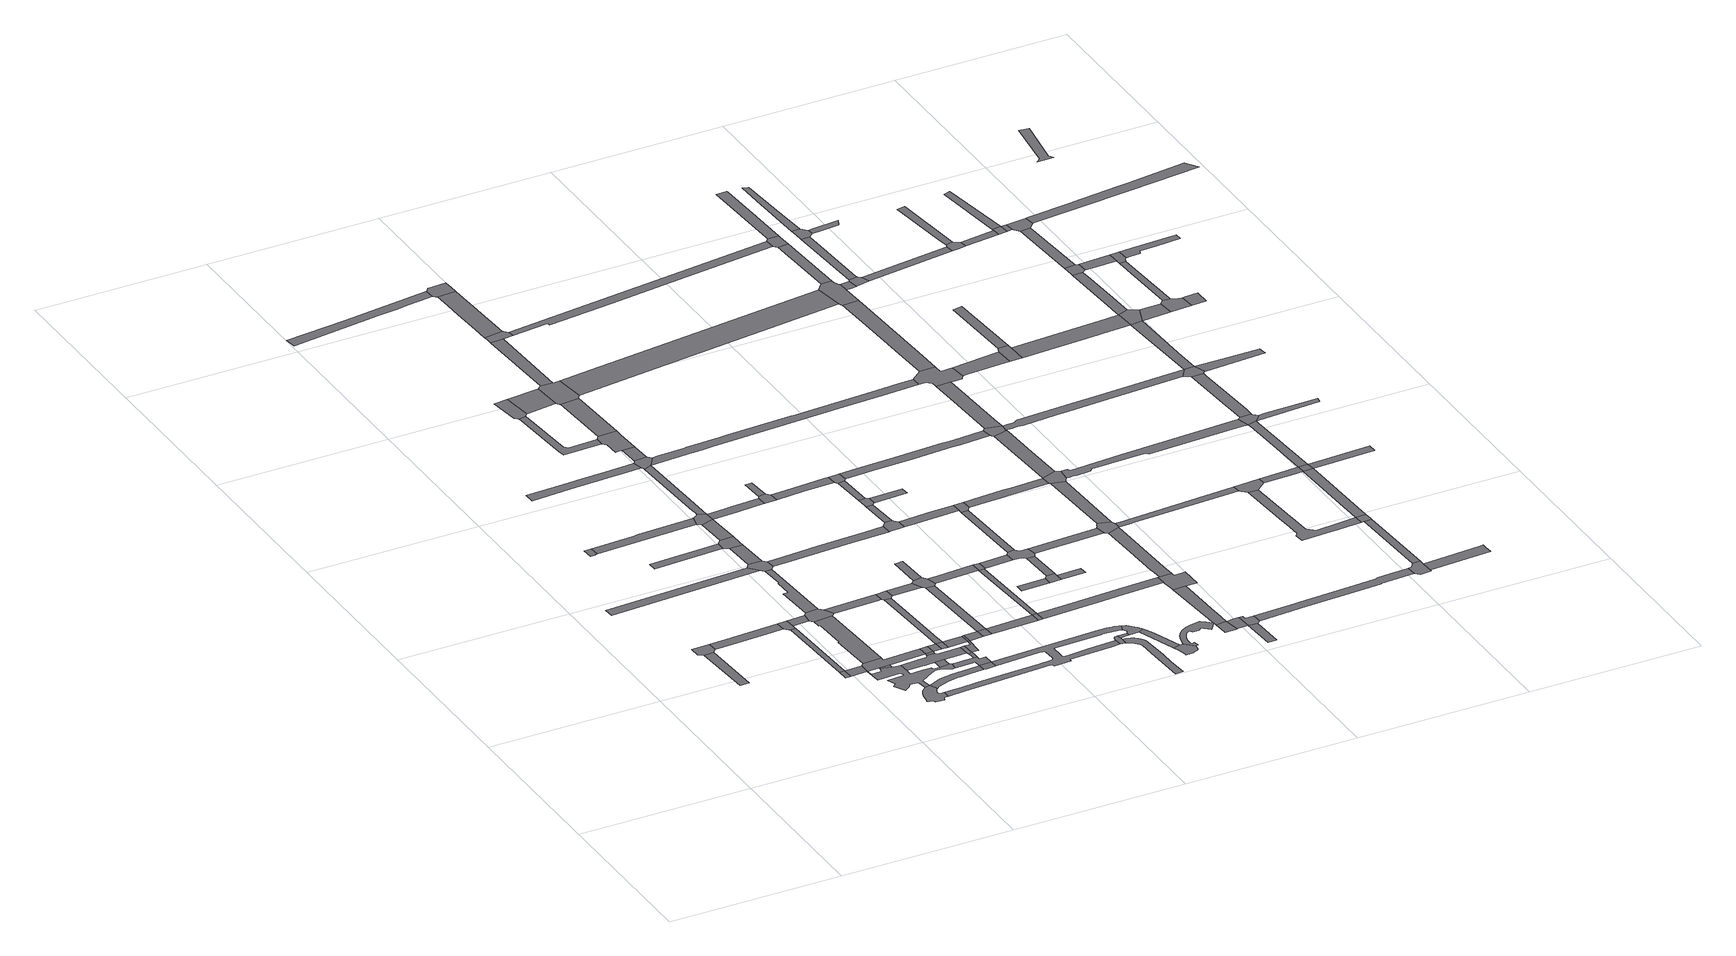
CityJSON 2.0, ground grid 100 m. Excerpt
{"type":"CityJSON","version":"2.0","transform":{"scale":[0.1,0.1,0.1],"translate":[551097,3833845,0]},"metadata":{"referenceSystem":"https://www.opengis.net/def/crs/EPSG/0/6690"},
"CityObjects":{
"road1":{"type":"Road","attributes":{"RoadStructureAttribute.sectionType":"1"},"geometry":[{"type":"MultiSurface","lod":"1","boundaries":[[[0,1,2,3]]]}]},
"road2":{"type":"Road","geometry":[{"type":"MultiSurface","lod":"1","boundaries":[[[4,5,6,3,2,7]]]}]},
"road3":{"type":"Road","attributes":{"RoadStructureAttribute.sectionType":"1"},"geometry":[{"type":"MultiSurface","lod":"1","boundaries":[[[8,9,10,4,7,11,12,13]]]}]},
"road4":{"type":"Road","geometry":[{"type":"MultiSurface","lod":"1","boundaries":[[[14,15,16,17,18,19]]]}]},
"road5":{"type":"Road","attributes":{"RoadStructureAttribute.sectionType":"1"},"geometry":[{"type":"MultiSurface","lod":"1","boundaries":[[[20,21,22,23]]]}]},
"road6":{"type":"Road","geometry":[{"type":"MultiSurface","lod":"1","boundaries":[[[24,25,26,27]]]}]},
"road7":{"type":"Road","attributes":{"RoadStructureAttribute.sectionType":"1"},"geometry":[{"type":"MultiSurface","lod":"1","boundaries":[[[28,24,27,29]]]}]},
"road8":{"type":"Road","attributes":{"RoadStructureAttribute.sectionType":"1"},"geometry":[{"type":"MultiSurface","lod":"1","boundaries":[[[30,31,25,24]]]}]},
"road9":{"type":"Road","geometry":[{"type":"MultiSurface","lod":"1","boundaries":[[[32,8,13,33,31,30,34,35]]]}]},
"road10":{"type":"Road","geometry":[{"type":"MultiSurface","lod":"1","boundaries":[[[36,37,38,39,40,41,42,43,44,45,46,47,48,49,50,51,52,53,54,55,56,57,58]]]}]},
"road11":{"type":"Road","geometry":[{"type":"MultiSurface","lod":"1","boundaries":[[[59,60,61,62]]]}]},
"road12":{"type":"Road","attributes":{"RoadStructureAttribute.sectionType":"1"},"geometry":[{"type":"MultiSurface","lod":"1","boundaries":[[[63,32,35,64,65]]]}]},
"road13":{"type":"Road","attributes":{"RoadStructureAttribute.sectionType":"1"},"geometry":[{"type":"MultiSurface","lod":"1","boundaries":[[[66,67,68,69,14,19,70,71]]]}]},
"road14":{"type":"Road","attributes":{"RoadStructureAttribute.sectionType":"1"},"geometry":[{"type":"MultiSurface","lod":"1","boundaries":[[[72,73,74,75,76,77,78,79,80,81]]]}]},
"road15":{"type":"Road","attributes":{"RoadStructureAttribute.sectionType":"1"},"geometry":[{"type":"MultiSurface","lod":"1","boundaries":[[[82,83,84,85]]]}]},
"road16":{"type":"Road","geometry":[{"type":"MultiSurface","lod":"1","boundaries":[[[86,87,88,89,29,90,91,92,93,94,95,96,97,98,99,100,101,102,103,104,37,36,105,106,107,108,109,110,111,112,113,114,115,116,117,118,119,120,121,122,123,124,125,126,62,61]]]}]},
"road17":{"type":"Road","attributes":{"RoadStructureAttribute.sectionType":"1"},"geometry":[{"type":"MultiSurface","lod":"1","boundaries":[[[127,128,129,81,80,28,29,89,130,60,59,131,132]]]}]},
"road18":{"type":"Road","geometry":[{"type":"MultiSurface","lod":"1","boundaries":[[[133,134,63,65,74,73,135,136]]]}]},
"road19":{"type":"Road","attributes":{"RoadStructureAttribute.sectionType":"1"},"geometry":[{"type":"MultiSurface","lod":"1","boundaries":[[[137,138,139,140,141,142,143,144,145,146,36,58,147,148,149,150,151,152,153,154,155,156]]]}]},
"road20":{"type":"Road","attributes":{"RoadStructureAttribute.sectionType":"1"},"geometry":[{"type":"MultiSurface","lod":"1","boundaries":[[[157,158,159,160,161,162,134,133]]]}]},
"road21":{"type":"Road","attributes":{"RoadStructureAttribute.sectionType":"1"},"geometry":[{"type":"MultiSurface","lod":"1","boundaries":[[[163,164,165,166,167,168,169,170,171,172,173,174,175,176]]]}]},
"road22":{"type":"Road","geometry":[{"type":"MultiSurface","lod":"1","boundaries":[[[177,178,179,180,118,117]]]}]},
"road23":{"type":"Road","geometry":[{"type":"MultiSurface","lod":"1","boundaries":[[[181,182,183,184,125,124,185,186,187,179,178,188,189,190,191,192,193,194]]]}]},
"road24":{"type":"Road","geometry":[{"type":"MultiSurface","lod":"1","boundaries":[[[195,20,23,158,157,196,197,198]]]}]},
"road25":{"type":"Road","attributes":{"RoadStructureAttribute.sectionType":"1"},"geometry":[{"type":"MultiSurface","lod":"1","boundaries":[[[199,131,181,194]]]}]},
"road26":{"type":"Road","geometry":[{"type":"MultiSurface","lod":"1","boundaries":[[[200,132,131,199]]]}]},
"road27":{"type":"Road","attributes":{"RoadStructureAttribute.sectionType":"1"},"geometry":[{"type":"MultiSurface","lod":"1","boundaries":[[[201,202,203,195,198]]]}]},
"road28":{"type":"Road","geometry":[{"type":"MultiSurface","lod":"1","boundaries":[[[204,205,206,82,85,203,202]]]}]},
"road29":{"type":"Road","attributes":{"RoadStructureAttribute.sectionType":"1"},"geometry":[{"type":"MultiSurface","lod":"1","boundaries":[[[207,208,200,199,209,210]]]}]},
"road30":{"type":"Road","attributes":{"RoadStructureAttribute.sectionType":"1"},"geometry":[{"type":"MultiSurface","lod":"1","boundaries":[[[211,136,135,212,213]]]}]},
"road31":{"type":"Road","attributes":{"RoadStructureAttribute.sectionType":"1"},"geometry":[{"type":"MultiSurface","lod":"1","boundaries":[[[214,215,216,217,116,115,218,219,137,220,221,222,223]]]}]},
"road32":{"type":"Road","attributes":{"RoadStructureAttribute.sectionType":"1"},"geometry":[{"type":"MultiSurface","lod":"1","boundaries":[[[224,225,206,205]]]}]},
"road33":{"type":"Road","geometry":[{"type":"MultiSurface","lod":"1","boundaries":[[[226,207,210,227]]]}]},
"road34":{"type":"Road","geometry":[{"type":"MultiSurface","lod":"1","boundaries":[[[228,229,230,231,232,233,234,235,236,66,71,225,224,237]]]}]},
"road35":{"type":"Road","geometry":[{"type":"MultiSurface","lod":"1","boundaries":[[[220,137,156,238,239]]]}]},
"road36":{"type":"Road","geometry":[{"type":"MultiSurface","lod":"1","boundaries":[[[240,241,242,243,244,245,246,214,223]]]}]},
"road37":{"type":"Road","geometry":[{"type":"MultiSurface","lod":"1","boundaries":[[[247,190,189,244,243]]]}]},
"road38":{"type":"Road","attributes":{"RoadStructureAttribute.sectionType":"1"},"geometry":[{"type":"MultiSurface","lod":"1","boundaries":[[[248,249,207,226,250,251,252]]]}]},
"road39":{"type":"Road","attributes":{"RoadStructureAttribute.sectionType":"1"},"geometry":[{"type":"MultiSurface","lod":"1","boundaries":[[[253,226,227,254]]]}]},
"road40":{"type":"Road","geometry":[{"type":"MultiSurface","lod":"1","boundaries":[[[255,256,257,258,259,260,261,262]]]}]},
"road41":{"type":"Road","geometry":[{"type":"MultiSurface","lod":"1","boundaries":[[[263,264,265,266,267,268,247,243]]]}]},
"road42":{"type":"Road","attributes":{"RoadStructureAttribute.sectionType":"1"},"geometry":[{"type":"MultiSurface","lod":"1","boundaries":[[[269,270,271,272,273,274,275,228,237]]]}]},
"road43":{"type":"Road","attributes":{"RoadStructureAttribute.sectionType":"1"},"geometry":[{"type":"MultiSurface","lod":"1","boundaries":[[[276,277,260,259,278,279,280,281,282]]]}]},
"road44":{"type":"Road","geometry":[{"type":"MultiSurface","lod":"1","boundaries":[[[283,253,254,267,266]]]}]},
"road45":{"type":"Road","geometry":[{"type":"MultiSurface","lod":"1","boundaries":[[[284,285,211,213,248,252,286,287]]]}]},
"road46":{"type":"Road","attributes":{"RoadStructureAttribute.sectionType":"1"},"geometry":[{"type":"MultiSurface","lod":"1","boundaries":[[[288,289,283,266,290]]]}]},
"road47":{"type":"Road","attributes":{"RoadStructureAttribute.sectionType":"1"},"geometry":[{"type":"MultiSurface","lod":"1","boundaries":[[[291,292,293,294,295,296,297,298,299]]]}]},
"road48":{"type":"Road","geometry":[{"type":"MultiSurface","lod":"1","boundaries":[[[300,301,302,303,304,305,306,307,308,163,176,309,310,311,312,313,272,271,314]]]}]},
"road49":{"type":"Road","attributes":{"RoadStructureAttribute.sectionType":"1"},"geometry":[{"type":"MultiSurface","lod":"1","boundaries":[[[315,316,317,237,224,318,319,320]]]}]},
"road50":{"type":"Road","attributes":{"RoadStructureAttribute.sectionType":"1"},"geometry":[{"type":"MultiSurface","lod":"1","boundaries":[[[321,255,262,322]]]}]},
"road51":{"type":"Road","attributes":{"RoadStructureAttribute.sectionType":"1"},"geometry":[{"type":"MultiSurface","lod":"1","boundaries":[[[323,324,325,326,327,328,220,239,329,330,331,332,333,334,335,336,337,338,339,340,341,51,50,342,343,344,345,346,347,348,349,350,351,352,353,354,355,356,357,358,359,360,361,362,363,364,365,366,367,368,369,370,371]]]}]},
"road52":{"type":"Road","attributes":{"RoadStructureAttribute.sectionType":"1"},"geometry":[{"type":"MultiSurface","lod":"1","boundaries":[[[372,373,374,375,376,377,378,379,301,300]]]}]},
"road53":{"type":"Road","geometry":[{"type":"MultiSurface","lod":"1","boundaries":[[[380,381,382,383,384,385,282,281,386,387,388,389,375,374]]]}]},
"road54":{"type":"Road","geometry":[{"type":"MultiSurface","lod":"1","boundaries":[[[390,288,290,391]]]}]},
"road55":{"type":"Road","attributes":{"RoadStructureAttribute.sectionType":"1"},"geometry":[{"type":"MultiSurface","lod":"1","boundaries":[[[392,284,287,393,394]]]}]},
"road56":{"type":"Road","attributes":{"RoadStructureAttribute.sectionType":"1"},"geometry":[{"type":"MultiSurface","lod":"1","boundaries":[[[395,396,397,398,197,196,399,400,401]]]}]},
"road57":{"type":"Road","attributes":{"RoadStructureAttribute.sectionType":"1"},"geometry":[{"type":"MultiSurface","lod":"1","boundaries":[[[402,288,390,403]]]}]},
"road58":{"type":"Road","attributes":{"RoadStructureAttribute.sectionType":"1"},"geometry":[{"type":"MultiSurface","lod":"1","boundaries":[[[404,405,384,383]]]}]},
"road59":{"type":"Road","geometry":[{"type":"MultiSurface","lod":"1","boundaries":[[[406,407,392,394,402,403,408,409]]]}]},
"road60":{"type":"Road","geometry":[{"type":"MultiSurface","lod":"1","boundaries":[[[410,411,321,322,412,405,404,413,414,415,416,417]]]}]},
"road61":{"type":"Road","geometry":[{"type":"MultiSurface","lod":"1","boundaries":[[[418,419,315,320,420,421,422]]]}]},
"road62":{"type":"Road","geometry":[{"type":"MultiSurface","lod":"1","boundaries":[[[423,424,425,426,407,406]]]}]},
"road63":{"type":"Road","attributes":{"RoadStructureAttribute.sectionType":"1"},"geometry":[{"type":"MultiSurface","lod":"1","boundaries":[[[427,428,429,390,391,430]]]}]},
"road64":{"type":"Road","geometry":[{"type":"MultiSurface","lod":"1","boundaries":[[[431,432,419,418]]]}]},
"road65":{"type":"Road","attributes":{"RoadStructureAttribute.sectionType":"1"},"geometry":[{"type":"MultiSurface","lod":"1","boundaries":[[[433,434,410,417]]]}]},
"road66":{"type":"Road","attributes":{"RoadStructureAttribute.sectionType":"1"},"geometry":[{"type":"MultiSurface","lod":"1","boundaries":[[[435,436,409,408,437,438]]]}]},
"road67":{"type":"Road","geometry":[{"type":"MultiSurface","lod":"1","boundaries":[[[439,427,430,440]]]}]},
"road68":{"type":"Road","geometry":[{"type":"MultiSurface","lod":"1","boundaries":[[[441,442,443,444,434,433,445,446]]]}]},
"road69":{"type":"Road","attributes":{"RoadStructureAttribute.sectionType":"1"},"geometry":[{"type":"MultiSurface","lod":"1","boundaries":[[[447,448,449,422,421,450,451,452,453]]]}]},
"road70":{"type":"Road","attributes":{"RoadStructureAttribute.sectionType":"1"},"geometry":[{"type":"MultiSurface","lod":"1","boundaries":[[[454,455,456,457,458,459,460,443,442]]]}]},
"road71":{"type":"Road","attributes":{"RoadStructureAttribute.sectionType":"1"},"geometry":[{"type":"MultiSurface","lod":"1","boundaries":[[[461,438,427,439]]]}]},
"road72":{"type":"Road","geometry":[{"type":"MultiSurface","lod":"1","boundaries":[[[462,463,464,395,401,465,466,467,468,469,470,471,472]]]}]},
"road73":{"type":"Road","geometry":[{"type":"MultiSurface","lod":"1","boundaries":[[[473,474,475,476,477,478,291,299,479,480,457,456]]]}]},
"road74":{"type":"Road","geometry":[{"type":"MultiSurface","lod":"1","boundaries":[[[481,482,483,354,353,484,485,486,487]]]}]},
"road75":{"type":"Road","geometry":[{"type":"MultiSurface","lod":"1","boundaries":[[[488,435,438,461,489]]]}]},
"road76":{"type":"Road","attributes":{"RoadStructureAttribute.sectionType":"1"},"geometry":[{"type":"MultiSurface","lod":"1","boundaries":[[[490,491,492,493,494,495,496,497,498,499,486,485,500,501,502,503,504,505,506,507]]]}]},
"road77":{"type":"Road","attributes":{"RoadStructureAttribute.sectionType":"1"},"geometry":[{"type":"MultiSurface","lod":"1","boundaries":[[[508,509,462,472]]]}]},
"road78":{"type":"Road","geometry":[{"type":"MultiSurface","lod":"1","boundaries":[[[510,481,487,511]]]}]},
"road79":{"type":"Road","geometry":[{"type":"MultiSurface","lod":"1","boundaries":[[[512,513,514,509,508,515,516]]]}]},
"road80":{"type":"Road","attributes":{"RoadStructureAttribute.sectionType":"1"},"geometry":[{"type":"MultiSurface","lod":"1","boundaries":[[[517,518,513,512]]]}]},
"road81":{"type":"Road","attributes":{"RoadStructureAttribute.sectionType":"1"},"geometry":[{"type":"MultiSurface","lod":"1","boundaries":[[[519,520,521,522]]]}]},
"road82":{"type":"Road","attributes":{"RoadStructureAttribute.sectionType":"1"},"geometry":[{"type":"MultiSurface","lod":"1","boundaries":[[[523,524,488,489,525]]]}]},
"road83":{"type":"Road","geometry":[{"type":"MultiSurface","lod":"1","boundaries":[[[526,447,453,518,517,527]]]}]},
"road84":{"type":"Road","geometry":[{"type":"MultiSurface","lod":"1","boundaries":[[[528,529,530,371,370,531,532,533,510,511,534,535]]]}]},
"road85":{"type":"Road","attributes":{"RoadStructureAttribute.sectionType":"1"},"geometry":[{"type":"MultiSurface","lod":"1","boundaries":[[[536,537,535,534,538,539]]]}]},
"road86":{"type":"Road","geometry":[{"type":"MultiSurface","lod":"1","boundaries":[[[540,541,516,515]]]}]},
"road87":{"type":"Road","attributes":{"RoadStructureAttribute.sectionType":"1"},"geometry":[{"type":"MultiSurface","lod":"1","boundaries":[[[542,543,469,468,544,545,546]]]}]},
"road88":{"type":"Road","geometry":[{"type":"MultiSurface","lod":"1","boundaries":[[[547,539,538,548,549,550,551,552,553,554,555,556,557]]]}]},
"road89":{"type":"Road","geometry":[{"type":"MultiSurface","lod":"1","boundaries":[[[558,559,519,522,560,561]]]}]},
"road90":{"type":"Road","attributes":{"RoadStructureAttribute.sectionType":"1"},"geometry":[{"type":"MultiSurface","lod":"1","boundaries":[[[562,563,564,565,566,567,568,569,439,440,570,571,572,573,574,575]]]}]},
"road91":{"type":"Road","attributes":{"RoadStructureAttribute.sectionType":"1"},"geometry":[{"type":"MultiSurface","lod":"1","boundaries":[[[576,577,559,558]]]}]},
"road92":{"type":"Road","geometry":[{"type":"MultiSurface","lod":"1","boundaries":[[[578,579,580,581,582,523,525,583,577,576,584,585]]]}]},
"road93":{"type":"Road","attributes":{"RoadStructureAttribute.sectionType":"1"},"geometry":[{"type":"MultiSurface","lod":"1","boundaries":[[[586,587,588,581,580]]]}]},
"road94":{"type":"Road","geometry":[{"type":"MultiSurface","lod":"1","boundaries":[[[589,590,561,560]]]}]},
"road95":{"type":"Road","attributes":{"RoadStructureAttribute.sectionType":"1"},"geometry":[{"type":"MultiSurface","lod":"1","boundaries":[[[591,592,593,594,595,596,597,598,599,600,601,602,603,314,271,604,605,606,607,608,609,610,611,612]]]}]},
"road96":{"type":"Road","attributes":{"RoadStructureAttribute.sectionType":"1"},"geometry":[{"type":"MultiSurface","lod":"1","boundaries":[[[613,614,615,616,617,618,619,620,547,557,621,622,623,624,625,626,627,628,629,630,631,632,633,634,635,636,637,638,639,640,641]]]}]},
"road97":{"type":"Road","geometry":[{"type":"MultiSurface","lod":"1","boundaries":[[[642,542,546,643,588,587,644,645]]]}]},
"road98":{"type":"Road","geometry":[{"type":"MultiSurface","lod":"1","boundaries":[[[646,647,648,649,650,651,652,653]]]}]},
"road99":{"type":"Road","attributes":{"RoadStructureAttribute.sectionType":"1"},"geometry":[{"type":"MultiSurface","lod":"1","boundaries":[[[654,655,656,585,584,657,658,659,660]]]}]},
"road100":{"type":"Road","attributes":{"RoadStructureAttribute.sectionType":"1"},"geometry":[{"type":"MultiSurface","lod":"1","boundaries":[[[661,662,663,664,665,666,641,667,640,647,646]]]}]},
"road101":{"type":"Road","attributes":{"RoadStructureAttribute.sectionType":"1"},"geometry":[{"type":"MultiSurface","lod":"1","boundaries":[[[668,669,670,646,653,671,672,673]]]}]},
"road102":{"type":"Road","attributes":{"RoadStructureAttribute.sectionType":"1"},"geometry":[{"type":"MultiSurface","lod":"1","boundaries":[[[674,675,676,677,678,679,680,526,527,681,682,683,684,685]]]}]},
"road103":{"type":"Road","attributes":{"RoadStructureAttribute.sectionType":"1"},"geometry":[{"type":"MultiSurface","lod":"1","boundaries":[[[686,687,415,414,688]]]}]},
"road104":{"type":"Road","geometry":[{"type":"MultiSurface","lod":"1","boundaries":[[[673,689,690,691]]]}]},
"road105":{"type":"Road","geometry":[{"type":"MultiSurface","lod":"1","boundaries":[[[692,693,668,673,691,694,695]]]}]},
"road106":{"type":"Road","attributes":{"RoadStructureAttribute.sectionType":"1"},"geometry":[{"type":"MultiSurface","lod":"1","boundaries":[[[696,697,698,699,642,645,700]]]}]},
"road107":{"type":"Road","geometry":[{"type":"MultiSurface","lod":"1","boundaries":[[[701,702,703,704,705,706,562,575,707,708,709,710,665,664]]]}]},
"road108":{"type":"Road","attributes":{"RoadStructureAttribute.sectionType":"1"},"geometry":[{"type":"MultiSurface","lod":"1","boundaries":[[[711,712,713,714,715,716,717,718,719,706,705]]]}]},
"road109":{"type":"Road","attributes":{"RoadStructureAttribute.sectionType":"1"},"geometry":[{"type":"MultiSurface","lod":"1","boundaries":[[[720,446,445,721,722,723,724,725]]]}]},
"road110":{"type":"Road","geometry":[{"type":"MultiSurface","lod":"1","boundaries":[[[726,727,728,729,654,660,713,712,730,731,732]]]}]},
"road111":{"type":"Road","attributes":{"RoadStructureAttribute.sectionType":"1"},"geometry":[{"type":"MultiSurface","lod":"1","boundaries":[[[733,734,726,732,735]]]}]},
"road112":{"type":"Road","geometry":[{"type":"MultiSurface","lod":"1","boundaries":[[[736,737,696,700,738,733,735,739,740,741]]]}]},
"road113":{"type":"Road","attributes":{"RoadStructureAttribute.sectionType":"1"},"geometry":[{"type":"MultiSurface","lod":"1","boundaries":[[[742,743,744,745,746,696,737]]]}]},
"road114":{"type":"Road","geometry":[{"type":"MultiSurface","lod":"1","boundaries":[[[747,674,685,748,745,744,749,750,751,752,753]]]}]},
"road115":{"type":"Road","attributes":{"RoadStructureAttribute.sectionType":"1"},"geometry":[{"type":"MultiSurface","lod":"1","boundaries":[[[754,755,756,757,758,747,753]]]}]},
"road116":{"type":"Road","attributes":{"RoadStructureAttribute.sectionType":"1"},"geometry":[{"type":"MultiSurface","lod":"1","boundaries":[[[759,760,761,762,763,764,765,695,694,766,767,768,769,770,771,772]]]}]},
"road117":{"type":"Road","attributes":{"RoadStructureAttribute.sectionType":"1"},"geometry":[{"type":"MultiSurface","lod":"1","boundaries":[[[773,774,775,776,731,730,777,778,779,780,781,782,783]]]}]},
"road118":{"type":"Road","geometry":[{"type":"MultiSurface","lod":"1","boundaries":[[[784,785,786,787,788,789,790,591,612,791,792,793,757,756,794,795,796,797]]]}]},
"road119":{"type":"Road","attributes":{"RoadStructureAttribute.sectionType":"1"},"geometry":[{"type":"MultiSurface","lod":"1","boundaries":[[[798,799,800,801,802,803,790,789]]]}]},
"road120":{"type":"Road","geometry":[{"type":"MultiSurface","lod":"1","boundaries":[[[804,805,806,807,808,809,810,686,688,800,799,811,812]]]}]},
"road121":{"type":"Road","attributes":{"RoadStructureAttribute.sectionType":"1"},"geometry":[{"type":"MultiSurface","lod":"1","boundaries":[[[813,797,796,814,815]]]}]},
"road122":{"type":"Road","attributes":{"RoadStructureAttribute.sectionType":"1"},"geometry":[{"type":"MultiSurface","lod":"1","boundaries":[[[816,817,818,819,820,821,741,740,822,823,824,825,826,827,828,829,830,831,832]]]}]},
"road123":{"type":"Road","attributes":{"RoadStructureAttribute.sectionType":"1"},"geometry":[{"type":"MultiSurface","lod":"1","boundaries":[[[833,834,809,808]]]}]},
"road124":{"type":"Road","attributes":{"RoadStructureAttribute.sectionType":"1"},"geometry":[{"type":"MultiSurface","lod":"1","boundaries":[[[835,836,812,811,837,838]]]}]},
"road125":{"type":"Road","geometry":[{"type":"MultiSurface","lod":"1","boundaries":[[[839,840,841,720,725,834,833]]]}]},
"road126":{"type":"Road","geometry":[{"type":"MultiSurface","lod":"1","boundaries":[[[842,773,783,843,844,845]]]}]},
"road127":{"type":"Road","geometry":[{"type":"MultiSurface","lod":"1","boundaries":[[[846,847,835,838,848,849,850]]]}]},
"road128":{"type":"Road","geometry":[{"type":"MultiSurface","lod":"1","boundaries":[[[851,852,853,759,772,854,855,856,857]]]}]},
"road129":{"type":"Road","attributes":{"RoadStructureAttribute.sectionType":"1"},"geometry":[{"type":"MultiSurface","lod":"1","boundaries":[[[858,859,860,861,862,863,864,865,866,867,753,752,868,869,870,871,872,873,874,875,876,877]]]}]},
"road130":{"type":"Road","attributes":{"RoadStructureAttribute.sectionType":"1"},"geometry":[{"type":"MultiSurface","lod":"1","boundaries":[[[843,878,879,880,881,882,883,884,885,886,887,888,889,890,891,892,893,894,895,896,844]]]}]},
"road131":{"type":"Road","geometry":[{"type":"MultiSurface","lod":"1","boundaries":[[[897,898,813,815,899,900]]]}]},
"road132":{"type":"Road","attributes":{"RoadStructureAttribute.sectionType":"1"},"geometry":[{"type":"MultiSurface","lod":"1","boundaries":[[[901,902,903,847,846]]]}]},
"road133":{"type":"Road","attributes":{"RoadStructureAttribute.sectionType":"1"},"geometry":[{"type":"MultiSurface","lod":"1","boundaries":[[[904,905,906,907,908,909,841,840]]]}]},
"road134":{"type":"Road","attributes":{"RoadStructureAttribute.sectionType":"1"},"geometry":[{"type":"MultiSurface","lod":"1","boundaries":[[[910,911,852,851]]]}]},
"road135":{"type":"Road","attributes":{"RoadStructureAttribute.sectionType":"1"},"geometry":[{"type":"MultiSurface","lod":"1","boundaries":[[[912,913,898,897]]]}]},
"road136":{"type":"Road","geometry":[{"type":"MultiSurface","lod":"1","boundaries":[[[914,915,916,917,903,902,918,919]]]}]},
"road137":{"type":"Road","geometry":[{"type":"MultiSurface","lod":"1","boundaries":[[[920,921,888,887,911,910]]]}]},
"road138":{"type":"Road","attributes":{"RoadStructureAttribute.sectionType":"1"},"geometry":[{"type":"MultiSurface","lod":"1","boundaries":[[[922,923,924,842,845,925,926,927]]]}]},
"road139":{"type":"Road","attributes":{"RoadStructureAttribute.sectionType":"1"},"geometry":[{"type":"MultiSurface","lod":"1","boundaries":[[[928,929,916,915,930,931,932]]]}]},
"road140":{"type":"Road","attributes":{"RoadStructureAttribute.sectionType":"1"},"geometry":[{"type":"MultiSurface","lod":"1","boundaries":[[[933,934,935,936,857,856]]]}]},
"road141":{"type":"Road","attributes":{"RoadStructureAttribute.sectionType":"1"},"geometry":[{"type":"MultiSurface","lod":"1","boundaries":[[[937,927,938,939,888,921]]]}]},
"road142":{"type":"Road","attributes":{"RoadStructureAttribute.sectionType":"1"},"geometry":[{"type":"MultiSurface","lod":"1","boundaries":[[[940,941,942,943,919,918]]]}]},
"road143":{"type":"Road","attributes":{"RoadStructureAttribute.sectionType":"1"},"geometry":[{"type":"MultiSurface","lod":"1","boundaries":[[[944,945,850,849,946]]]}]},
"road144":{"type":"Road","geometry":[{"type":"MultiSurface","lod":"1","boundaries":[[[947,922,927,937]]]}]},
"road145":{"type":"Road","attributes":{"RoadStructureAttribute.sectionType":"1"},"geometry":[{"type":"MultiSurface","lod":"1","boundaries":[[[948,949,950,832,951,952,922,947]]]}]},
"road146":{"type":"Road","attributes":{"RoadStructureAttribute.sectionType":"1"},"geometry":[{"type":"MultiSurface","lod":"1","boundaries":[[[953,954,955,900,899,956,957,958]]]}]},
"road147":{"type":"Road","geometry":[{"type":"MultiSurface","lod":"1","boundaries":[[[959,960,961,962,816,832,950,963]]]}]},
"road148":{"type":"Road","attributes":{"RoadStructureAttribute.sectionType":"1"},"geometry":[{"type":"MultiSurface","lod":"1","boundaries":[[[964,965,947,937]]]}]},
"road149":{"type":"Road","attributes":{"RoadStructureAttribute.sectionType":"1"},"geometry":[{"type":"MultiSurface","lod":"1","boundaries":[[[966,967,968,969,970,962,961]]]}]},
"road150":{"type":"Road","geometry":[{"type":"MultiSurface","lod":"1","boundaries":[[[858,877,969,968,971,972,973]]]}]},
"road151":{"type":"Road","geometry":[{"type":"MultiSurface","lod":"1","boundaries":[[[974,975,976,944,946,977,978,979]]]}]},
"road152":{"type":"Road","attributes":{"RoadStructureAttribute.sectionType":"1"},"geometry":[{"type":"MultiSurface","lod":"1","boundaries":[[[980,981,982,975,974]]]}]},
"road153":{"type":"Road","attributes":{"RoadStructureAttribute.sectionType":"1"},"geometry":[{"type":"MultiSurface","lod":"1","boundaries":[[[983,984,958,858,973]]]}]},
"road154":{"type":"Road","attributes":{"RoadStructureAttribute.sectionType":"1"},"geometry":[{"type":"MultiSurface","lod":"1","boundaries":[[[985,986,987,988,989,963,950]]]}]},
"road155":{"type":"Road","attributes":{"RoadStructureAttribute.sectionType":"1"},"geometry":[{"type":"MultiSurface","lod":"1","boundaries":[[[990,979,978,991]]]}]},
"road156":{"type":"Road","geometry":[{"type":"MultiSurface","lod":"1","boundaries":[[[992,953,958,984,993]]]}]},
"road157":{"type":"Road","attributes":{"RoadStructureAttribute.sectionType":"1"},"geometry":[{"type":"MultiSurface","lod":"1","boundaries":[[[994,995,996,997,973,972]]]}]},
"road158":{"type":"Road","attributes":{"RoadStructureAttribute.sectionType":"1"},"geometry":[{"type":"MultiSurface","lod":"1","boundaries":[[[998,999,1000,1001,1002,1003,1004,953,992]]]}]},
"road159":{"type":"Road","attributes":{"RoadStructureAttribute.sectionType":"1"},"geometry":[{"type":"MultiSurface","lod":"1","boundaries":[[[1005,1006,993,984,1007,1008]]]}]},
"road160":{"type":"Road","geometry":[{"type":"MultiSurface","lod":"1","boundaries":[[[1009,1010,1011,1012,1002,1001,1013]]]}]},
"road161":{"type":"Road","geometry":[{"type":"MultiSurface","lod":"1","boundaries":[[[1014,1015,990,991,1016]]]}]},
"road162":{"type":"Road","attributes":{"RoadStructureAttribute.sectionType":"1"},"geometry":[{"type":"MultiSurface","lod":"1","boundaries":[[[1017,1014,1016,1018]]]}]},
"road163":{"type":"Road","attributes":{"RoadStructureAttribute.sectionType":"1"},"geometry":[{"type":"MultiSurface","lod":"1","boundaries":[[[1019,1020,1015,1014]]]}]},
"road164":{"type":"Road","attributes":{"RoadStructureAttribute.sectionType":"1"},"geometry":[{"type":"MultiSurface","lod":"1","boundaries":[[[1021,1022,1011,1010]]]}]},
"road165":{"type":"Road","geometry":[{"type":"MultiSurface","lod":"1","boundaries":[[[1023,1017,1018,1022,1021,1024]]]}]},
"road166":{"type":"Road","geometry":[{"type":"MultiSurface","lod":"1","boundaries":[[[1025,1005,1008,1026,1027,1028,1029]]]}]},
"road167":{"type":"Road","attributes":{"RoadStructureAttribute.sectionType":"1"},"geometry":[{"type":"MultiSurface","lod":"1","boundaries":[[[1030,1031,1009,1013,1032,1033]]]}]},
"road168":{"type":"Road","attributes":{"RoadStructureAttribute.sectionType":"1"},"geometry":[{"type":"MultiSurface","lod":"1","boundaries":[[[1034,1035,1036,1037,1038,1025,1029]]]}]},
"road169":{"type":"Road","attributes":{"RoadStructureAttribute.sectionType":"1"},"geometry":[{"type":"MultiSurface","lod":"1","boundaries":[[[1039,1040,1041,1027,1026]]]}]},
"road170":{"type":"Road","geometry":[{"type":"MultiSurface","lod":"1","boundaries":[[[1042,1030,1033,1037,1036,1043,1044]]]}]},
"road171":{"type":"Road","attributes":{"RoadStructureAttribute.sectionType":"1"},"geometry":[{"type":"MultiSurface","lod":"1","boundaries":[[[1045,1046,1047,1042,1044,1048,1049,1050,1051,1052]]]}]},
"road172":{"type":"Road","attributes":{"RoadStructureAttribute.sectionType":"1"},"geometry":[{"type":"MultiSurface","lod":"1","boundaries":[[[1053,1054,1055,1056,1057,1058,1023,1024,1059,1060,1061,1062,1063]]]}]},
"road173":{"type":"Road","attributes":{"RoadStructureAttribute.sectionType":"1"},"geometry":[{"type":"MultiSurface","lod":"1","boundaries":[[[1064,1065,1066,1067,1068,1069]]]}]}
},
"vertices":[
[439,947,0],[494,950,0],[474,1306,0],[419,1303,0],
[492,1390,0],[389,1385,0],[392,1325,0],[495,1330,0],
[898,1412,0],[594,1397,0],[594,1395,0],[596,1334,0],[835,1347,0],[901,1351,0],
[407,2529,0],[365,2527,0],[368,2461,0],[397,2463,0],[397,2469,0],[410,2469,0],
[1026,1986,0],[183,1943,0],[186,1884,0],[1072,1930,0],
[984,827,0],[954,826,0],[957,763,0],[987,765,0],
[1086,832,0],[1085,770,0],
[961,1327,0],[931,1325,0],
[957,1415,0],[925,1330,0],[960,1338,0],[960,1354,0],
[1301,493,0],[1273,487,0],[1262,477,0],[1246,462,0],[1233,440,0],[1224,409,0],[1219,382,0],[1216,355,0],[1227,351,0],[1246,345,0],[1252,332,0],[1303,328,0],[1308,345,0],[1315,351,0],[1337,353,0],[1335,396,0],[1317,398,0],[1306,401,0],[1302,413,0],[1306,425,0],[1314,440,0],[1318,446,0],[1325,451,0],
[1218,776,0],[1157,773,0],[1156,766,0],[1218,751,0],
[1063,1420,0],[963,1355,0],[1056,1360,0],
[1017,2560,0],[1013,2560,0],[689,2544,0],[658,2541,0],[500,2474,0],[1001,2499,0],
[1202,1044,0],[1186,1349,0],[1076,1340,0],[1079,1293,0],[1088,1293,0],[1096,1100,0],[1090,1100,0],[1098,940,0],[1102,850,0],[1211,856,0],
[1007,2269,0],[599,2248,0],[602,2198,0],[1008,2219,0],
[1154,745,0],[1149,738,0],[1089,735,0],[1087,770,0],[1091,668,0],[1095,669,0],[1222,675,0],[1227,671,0],[1232,669,0],[1234,653,0],[1231,645,0],[1135,639,0],[1156,590,0],[1134,573,0],[1168,506,0],[1201,529,0],[1216,553,0],[1259,547,0],[1263,547,0],[1291,552,0],[1372,602,0],[1398,614,0],[1409,616,0],[1424,615,0],[1439,613,0],[1453,604,0],[1467,594,0],[1472,592,0],[1484,586,0],[1500,588,0],[1502,633,0],[1493,638,0],[1436,633,0],[1396,633,0],[1394,649,0],[1370,649,0],[1346,648,0],[1270,646,0],[1269,682,0],[1265,745,0],[1228,743,0],
[1409,845,0],[1271,839,0],[1212,836,0],[1106,771,0],[1432,786,0],[1429,846,0],
[1154,1447,0],[1081,1442,0],[1207,1367,0],[1178,1426,0],
[1621,553,0],[1617,553,0],[1482,543,0],[1460,542,0],[1451,541,0],[1438,539,0],[1412,536,0],[1410,535,0],[1377,527,0],[1351,516,0],[1341,460,0],[1373,476,0],[1405,486,0],[1438,494,0],[1444,495,0],[1477,498,0],[1481,498,0],[1556,504,0],[1566,504,0],[1624,507,0],
[1131,1914,0],[1093,1910,0],[1100,1778,0],[1094,1771,0],[1098,1669,0],[1070,1667,0],
[1004,3193,0],[837,3185,0],[694,3178,0],[586,3173,0],[362,3163,0],[365,3103,0],[596,3114,0],[758,3122,0],[817,3125,0],[880,3128,0],[939,3131,0],[940,3131,0],[1008,3134,0],[1016,3135,0],
[1492,664,0],[1491,693,0],[1434,687,0],[1435,664,0],
[1430,769,0],[1427,761,0],[1418,753,0],[1367,751,0],[1320,683,0],[1361,684,0],[1378,685,0],[1587,696,0],[1624,697,0],[1621,763,0],[1500,757,0],[1484,757,0],[1478,762,0],[1475,769,0],
[1048,2015,0],[1151,1934,0],[1146,1993,0],[1126,2012,0],
[1477,789,0],
[1474,848,0],
[1123,2053,0],[1115,2203,0],[1039,2199,0],
[1114,2236,0],[1110,2300,0],[1034,2296,0],
[1526,851,0],[1517,850,0],[1479,789,0],[1529,791,0],
[1486,1440,0],[1472,1381,0],[1489,1381,0],
[1632,637,0],[1576,635,0],[1522,633,0],[1514,633,0],[1596,594,0],[1619,595,0],[1691,556,0],[1691,614,0],[1652,612,0],[1653,637,0],
[1100,2504,0],[1025,2479,0],
[1563,853,0],[1566,793,0],
[1050,2589,0],[1049,2586,0],[1048,2583,0],[1047,2581,0],[1045,2578,0],[1041,2575,0],[1036,2571,0],[1029,2566,0],[1022,2562,0],[1095,2564,0],
[1640,508,0],[1694,511,0],
[1653,641,0],[1653,659,0],[1651,687,0],[1651,690,0],[1628,681,0],[1633,657,0],[1632,646,0],
[1645,764,0],
[1498,1370,0],[1522,934,0],[1559,933,0],[1559,935,0],[1536,1365,0],
[1680,859,0],[1683,799,0],
[729,4069,0],[650,4059,0],[671,3883,0],[689,3871,0],[692,3868,0],[733,3874,0],[733,3876,0],[750,3893,0],
[1665,691,0],[1690,691,0],[1690,697,0],[1695,799,0],[1684,799,0],[1683,766,0],
[1087,2776,0],[1085,2812,0],[1072,3137,0],[1027,3115,0],[1048,2629,0],[1050,2600,0],[1050,2594,0],
[781,3490,0],[760,3510,0],[720,3483,0],[725,3438,0],[951,3446,0],[951,3445,0],[951,3497,0],
[1692,859,0],
[1550,1444,0],[1509,1441,0],[1543,1374,0],[1553,1385,0],
[1774,863,0],[1764,863,0],[1777,803,0],
[872,5231,0],[368,5168,0],[6,5126,0],[14,5063,0],[541,5130,0],[654,5144,0],[725,5153,0],[798,5163,0],[875,5173,0],
[1093,3219,0],[1018,3217,0],[1018,3212,0],[1018,3209,0],[1016,3204,0],[1014,3202,0],[1013,3199,0],[1010,3196,0],[1007,3195,0],[1018,3134,0],[1021,3133,0],[1023,3131,0],[1025,3127,0],[1026,3123,0],[1115,3200,0],
[1407,2580,0],[1248,2572,0],[1213,2570,0],[1249,2512,0],[1268,2513,0],[1408,2521,0],
[921,4092,0],[932,3916,0],
[2444,573,0],[2419,579,0],[2410,580,0],[2378,584,0],[2316,585,0],[1935,567,0],[1955,526,0],[1975,526,0],[1987,522,0],[1989,515,0],[1990,478,0],[1991,456,0],[1990,436,0],[1980,427,0],[1905,424,0],[1681,413,0],[1532,405,0],[1438,400,0],[1395,398,0],[1438,358,0],[1556,365,0],[1694,373,0],[1948,387,0],[1956,384,0],[1963,378,0],[1963,369,0],[2063,374,0],[2062,390,0],[2182,397,0],[2313,405,0],[2364,408,0],[2361,453,0],[2271,447,0],[2203,442,0],[2075,433,0],[2051,432,0],[2043,441,0],[2043,459,0],[2042,481,0],[2040,517,0],[2040,528,0],[2079,530,0],[2321,539,0],[2333,540,0],[2357,541,0],[2383,540,0],[2419,536,0],[2440,530,0],[2455,569,0],
[1093,3222,0],[1092,3229,0],[1087,3341,0],[1012,3337,0],[1017,3238,0],[1017,3231,0],[1017,3225,0],[1017,3221,0],
[1081,3451,0],[1080,3487,0],[1079,3498,0],[1078,3524,0],[968,3519,0],[961,3510,0],[972,3425,0],[976,3337,0],[996,3338,0],[1012,3339,0],
[1823,866,0],[1826,806,0],
[1703,1451,0],[1721,1391,0],[1733,1392,0],
[1841,2031,0],[1738,2025,0],[1636,2020,0],[1453,2010,0],[1232,1938,0],[1619,1959,0],[1843,1970,0],
[1745,1376,0],[1795,1372,0],
[1060,3907,0],[950,3898,0],
[1772,1481,0],[1724,1471,0],[1808,1395,0],[1795,1456,0],
[945,4110,0],[941,4108,0],[946,3902,0],[1060,3911,0],[1078,3934,0],[1056,4111,0],[1018,4106,0],[1017,4110,0],
[1457,2603,0],[1417,2600,0],[1411,2521,0],[1484,2525,0],[1480,2584,0],
[1763,1669,0],[1763,1670,0],[1739,1668,0],[1716,1666,0],
[2101,880,0],[2095,880,0],[2092,880,0],[2104,819,0],
[1449,2735,0],[1410,2732,0],
[997,4621,0],[922,4619,0],
[2067,1469,0],[1856,1459,0],[2066,1408,0],[2070,1408,0],
[2128,882,0],[2131,821,0],
[1033,4687,0],[1028,4691,0],[919,4677,0],[921,4649,0],[1058,4629,0],[1054,4669,0],
[1823,2602,0],[1799,2601,0],[1569,2588,0],[1642,2534,0],[1816,2542,0],[1824,2543,0],[1826,2543,0],
[1026,4725,0],[1026,4726,0],[1005,5161,0],[898,5155,0],[903,5051,0],[907,4945,0],[915,4771,0],
[2101,1410,0],
[1868,2062,0],[1861,2054,0],[1843,2035,0],[1873,1972,0],[1876,1972,0],[1907,1974,0],[1935,1975,0],[1933,2036,0],[1912,2057,0],[1908,2060,0],[1908,2062,0],
[1003,5213,0],[1002,5231,0],[1001,5262,0],[894,5256,0],[879,5236,0],[876,5232,0],[880,5169,0],[890,5162,0],
[2388,488,0],[2374,486,0],[2366,478,0],[2380,409,0],[2395,407,0],[2397,447,0],[2396,463,0],
[2105,1471,0],[2107,1411,0],
[2514,133,0],[2510,211,0],[2502,339,0],[2497,378,0],[2490,398,0],[2484,407,0],[2475,417,0],[2458,430,0],[2443,436,0],[2420,445,0],[2409,398,0],[2437,378,0],[2454,357,0],[2461,345,0],[2465,255,0],[2472,109,0],[2477,10,0],[2522,13,0],
[1897,2250,0],[1857,2248,0],
[2445,490,0],[2447,467,0],
[1893,2327,0],[1853,2325,0],[1856,2263,0],[1911,2264,0],[1909,2314,0],
[1881,2530,0],[1841,2524,0],
[2333,1175,0],[2168,1170,0],[2169,1122,0],[2334,1127,0],
[2269,1478,0],[2152,1473,0],[2272,1418,0],
[1890,2606,0],[1893,2546,0],
[2522,516,0],[2498,543,0],[2480,559,0],[2450,519,0],[2456,509,0],[2454,498,0],[2508,471,0],[2538,488,0],
[2569,428,0],[2546,473,0],[2589,244,0],[2633,259,0],
[2108,2273,0],[2106,2323,0],
[2259,2053,0],[2105,2045,0],[1975,1977,0],[1977,1977,0],[2262,1992,0],
[2653,260,0],[2601,209,0],[2605,195,0],[2611,177,0],[2613,151,0],[2655,156,0],[2671,160,0],[2684,166,0],[2693,173,0],[2697,184,0],[2699,211,0],
[2398,1197,0],[2351,1195,0],[2400,1129,0],[2399,1177,0],
[2850,917,0],[2779,913,0],[2617,905,0],[2609,904,0],[2442,897,0],[2284,889,0],[2153,882,0],[2133,882,0],[2182,823,0],[2488,838,0],[2576,843,0],[2577,843,0],[2586,843,0],[2853,856,0],
[2390,1400,0],[2343,1398,0],
[2348,1482,0],[2333,1498,0],[2327,1505,0],[2287,1501,0],[2288,1500,0],[2320,1421,0],[2404,1425,0],[2393,1484,0],
[2327,1508,0],[2303,1971,0],[2263,1968,0],
[2545,1134,0],[2543,1181,0],
[2672,3277,0],[2589,3273,0],[2453,3266,0],[2078,3248,0],[1950,3241,0],[1943,3241,0],[1564,3224,0],[1509,3221,0],[1498,3220,0],[1314,3211,0],[1312,3211,0],[1149,3202,0],[1116,3200,0],[1328,3150,0],[1330,3150,0],[1389,3153,0],[1442,3156,0],[1532,3161,0],[1809,3174,0],[2225,3195,0],[2459,3208,0],[2675,3219,0],
[2857,401,0],[2832,421,0],[2777,412,0],[2741,401,0],[2716,388,0],[2694,369,0],[2674,339,0],[2662,306,0],[2714,212,0],[2708,244,0],[2697,242,0],[2690,252,0],[2689,264,0],[2688,266,0],[2688,285,0],[2696,309,0],[2702,322,0],[2712,341,0],[2725,353,0],[2743,362,0],[2752,342,0],[2786,343,0],[2794,344,0],[2803,358,0],[2806,361,0],[2807,360,0],[2850,323,0],[2889,372,0],[2889,376,0],
[2319,2056,0],[2263,1980,0],[2310,1980,0],[2322,1994,0],
[2954,359,0],[2891,351,0],[2895,295,0],[2896,285,0],[2896,278,0],[2897,262,0],[2962,264,0],[2969,265,0],
[2806,1504,0],[2801,1504,0],[2573,1493,0],[2491,1429,0],[2666,1438,0],[2804,1443,0],[2817,1444,0],
[2950,455,0],[2949,477,0],[2943,602,0],[2937,771,0],[2862,766,0],[2886,425,0],[2891,374,0],
[3028,363,0],[2997,361,0],[2966,359,0],[2972,265,0],[3002,267,0],[3034,269,0],
[2747,2647,0],[2743,2647,0],[2564,2638,0],[2520,2636,0],[2505,2635,0],[2221,2622,0],[1966,2610,0],[2059,2555,0],[2297,2566,0],[2531,2577,0],[2577,2579,0],[2757,2588,0],
[2666,4307,0],[1197,4128,0],[2688,4130,0],
[3045,69,0],[3096,72,0],[3087,262,0],
[3055,339,0],[3054,363,0],[3109,284,0],[3106,341,0],
[2795,2079,0],[2605,2069,0],[2560,2068,0],[2423,2061,0],[2797,2018,0],
[3005,774,0],[3002,843,0],[3000,898,0],[2933,894,0],[2932,920,0],[2862,917,0],[2855,846,0],[2855,841,0],[2859,815,0],[2861,779,0],
[2928,1003,0],[2909,1459,0],[2834,1427,0],[2844,1252,0],[2855,996,0],[2855,995,0],[2856,986,0],[2861,922,0],[2861,918,0],
[2655,4863,0],[1273,4654,0],[1275,4635,0],[1661,4682,0],[2124,4739,0],[2661,4805,0],
[2828,1544,0],[2824,1538,0],[2812,1514,0],[2809,1509,0],[2912,1460,0],[2908,1501,0],[2901,1525,0],
[2806,2016,0],[2807,2003,0],[2884,1995,0],
[2908,2100,0],[2882,2114,0],[2802,2017,0],[2889,2004,0],[2903,2025,0],[2909,2099,0],
[2870,2344,0],[2858,2582,0],[2857,2595,0],[2771,2572,0],[2795,2087,0],
[2766,2668,0],[2763,2581,0],[2854,2595,0],[2853,2594,0],[2854,2597,0],[2852,2599,0],[2858,2645,0],
[2853,2725,0],[2840,2981,0],[2830,3164,0],[2743,3160,0],[2753,2940,0],
[4033,398,0],[3932,392,0],[3852,388,0],[3834,378,0],[3746,374,0],[3382,356,0],[3355,354,0],[3349,297,0],[3358,298,0],[3737,316,0],[3837,321,0],[3838,328,0],[3936,332,0],[4036,337,0],
[3624,1545,0],[2982,1505,0],[2966,1504,0],[2945,1503,0],[2947,1462,0],[2966,1464,0],[2984,1464,0],[2988,1464,0],[2989,1464,0],[3000,1464,0],[3627,1498,0],
[2892,3286,0],[2882,3286,0],[2856,3285,0],[2845,3284,0],[2834,3284,0],[2831,3336,0],[2738,3332,0],[2717,3221,0],[2730,3208,0],[2741,3198,0],[2837,3164,0],[2898,3166,0],[2914,3189,0],[2904,3287,0],
[2823,3504,0],[2796,4115,0],[2702,4111,0],[2702,4109,0],[2714,3843,0],[2731,3503,0],
[2777,4301,0],[2777,4306,0],[2782,4306,0],[2769,4337,0],[2767,4357,0],[2703,4353,0],[2692,4339,0],[2790,4238,0],[2788,4302,0],
[3189,3317,0],[2949,3193,0],[3195,3206,0],
[3962,2138,0],[3951,2138,0],[3265,2104,0],[2960,2085,0],[2949,2102,0],[2916,2100,0],[2912,2026,0],[2920,2026,0],[2953,2028,0],[2961,2023,0],[3048,2032,0],[3053,2038,0],[3058,2047,0],[3375,2057,0],[3395,2043,0],[3945,2067,0],[3983,2068,0],
[2743,4790,0],[2681,4786,0],
[2843,4308,0],[2806,4304,0],[2810,4241,0],[2854,4248,0],
[2738,4876,0],[2738,4887,0],[2674,4884,0],
[3775,1554,0],[3663,1461,0],[3721,1461,0],[3778,1509,0],
[2901,4328,0],[2851,4321,0],[2859,4249,0],[2938,4265,0],[2919,4317,0],
[4120,433,0],[4076,431,0],[4055,399,0],[4062,314,0],[4125,317,0],[4125,330,0],[4122,403,0],
[3954,2718,0],[3449,2690,0],[3279,2681,0],[3212,2677,0],[2954,2663,0],[2939,2658,0],[2936,2652,0],[2923,2648,0],[2888,2647,0],[2873,2646,0],[2854,2600,0],[2891,2601,0],[2926,2603,0],[2938,2603,0],[2948,2604,0],[2955,2601,0],[3154,2614,0],[3226,2619,0],[3432,2633,0],[3914,2658,0],
[3679,1190,0],[3682,1150,0],[3686,1080,0],[3692,976,0],[3675,956,0],[3681,901,0],[3690,902,0],[3829,910,0],[3900,914,0],[4037,922,0],[4033,977,0],[3897,965,0],[3837,960,0],[3794,957,0],[3751,996,0],[3750,1009,0],[3743,1127,0],[3739,1176,0],[3738,1204,0],
[3264,3354,0],[3205,3350,0],[3271,3210,0],[3265,3323,0],
[2898,4345,0],[2874,4802,0],[2823,4799,0],
[2727,5115,0],[2714,5404,0],[2710,5409,0],[2648,5406,0],[2673,4903,0],[2673,4902,0],
[4098,925,0],[4053,923,0],
[3238,3816,0],[3183,3805,0],
[2895,4867,0],[2865,4896,0],[2819,4894,0],[2820,4851,0],[2901,4825,0],[2898,4864,0],
[4097,940,0],[4095,983,0],
[4010,1568,0],[3945,1564,0],[3905,1562,0],[3902,1513,0],[3935,1514,0],[4011,1516,0],
[2797,5403,0],[2804,5253,0],[2852,5069,0],[2844,5201,0],[2831,5391,0],
[4487,351,0],[4485,405,0],[4484,426,0],[4470,425,0],
[4071,1519,0],[4030,1061,0],[4031,1031,0],
[2933,4827,0],[3061,4839,0],[3083,4882,0],[2932,4866,0],
[3450,4385,0],[2938,4317,0],[3456,4334,0],
[4065,1569,0],
[4038,2028,0],[4037,2048,0],[4035,2081,0],[3986,2048,0],[3997,1822,0],
[3912,3362,0],[3856,3359,0],[3838,3358,0],[3725,3234,0],[3751,3236,0],[3921,3245,0],
[4059,2137,0],[4049,2146,0],[4047,2159,0],[3979,2151,0],[4074,2127,0],
[4438,1536,0],[4437,1588,0],
[4049,2214,0],[4022,2604,0],[4022,2634,0],[3952,2633,0],[3968,2353,0],
[4029,2646,0],[4039,2649,0],[4011,2718,0],
[3497,4415,0],[3456,4401,0],[3457,4395,0],[3503,4340,0],[3541,4345,0],[3535,4391,0],
[3450,4845,0],[3403,4839,0],[3446,4470,0],
[4006,2844,0],[3991,3253,0],
[4049,2082,0],[4417,2103,0],[4424,2138,0],[4234,2131,0],[4117,2130,0],
[3742,4418,0],[3748,4373,0],
[3974,3385,0],[4027,3356,0],
[4164,2656,0],[4399,2670,0],[4393,2720,0],[4176,2719,0],
[3969,3491,0],[3968,3499,0],[3954,3751,0],[3950,3830,0],[3889,3827,0],[3909,3434,0],[3909,3421,0],
[4155,3360,0],[4047,3357,0],[4039,3256,0],[4161,3264,0],
[3968,3913,0],[3949,3913,0],[3885,3909,0],[3888,3838,0],[3971,3845,0],
[3792,4436,0],[3740,4430,0],[3799,4379,0],
[3826,4439,0],[3832,4384,0],
[3725,4873,0],[3687,4860,0],
[3920,4355,0],[3862,4347,0],
[3945,4452,0],[3952,4390,0],
[4179,3385,0],[4287,3271,0],[4280,3363,0],[4242,3371,0],[4222,3383,0],
[4154,3922,0],[4026,3916,0],[4035,3847,0],[4157,3850,0],
[4222,3395,0],[4197,3794,0],[4195,3823,0],[4159,3821,0],[4162,3744,0],
[4376,3277,0],[4374,3369,0],[4306,3365,0],
[4211,3925,0],[4205,3848,0],[4215,3855,0],
[4550,3941,0],[4420,3935,0],[4290,3929,0],[4241,3858,0],[4300,3864,0],[4309,3884,0],[4411,3890,0],[4552,3899,0],
[4927,4565,0],[4577,4523,0],[4515,4516,0],[4238,4483,0],[4231,4482,0],[3957,4453,0],[3965,4391,0],[4279,4424,0],[4505,4447,0],[4554,4452,0],[4976,4495,0],
[4328,5256,0],[4289,4948,0],[4264,4928,0],[4359,4931,0],[4341,4954,0],[4384,5248,0]
]}
